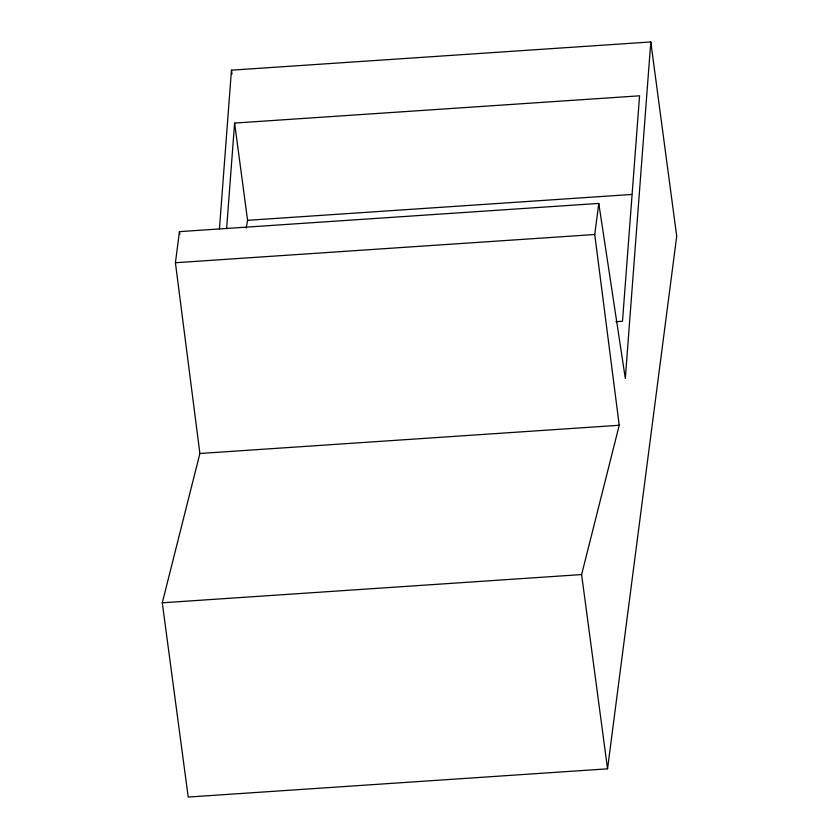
<?xml version="1.0" encoding="UTF-8"?>
<svg xmlns="http://www.w3.org/2000/svg" width="839" height="839" viewBox="0 0 839 839"><rect width="100%" height="100%" fill="white"/><g stroke="black" fill="none" stroke-linecap="round" stroke-linejoin="round"><path stroke-width="1.26" d="M219.409 229.288L231.459 70.172L650.791 41.95L676.716 236.199L607.541 768.828L188.209 797.05L162.284 602.801L199.892 453.49L175.414 262.733L179.452 231.637L598.784 203.416L625.317 378.431L650.791 41.95M226.614 228.617L234.605 123.071L639.57 95.814L622.496 321.243L615.962 321.683M607.541 768.828L581.616 574.568L619.234 425.268L594.746 234.511L598.784 203.416M246.173 228.04L247.578 220.321L234.605 123.071M247.578 220.321L631.641 194.47M175.414 262.733L594.746 234.511M199.892 453.49L619.234 425.268M162.284 602.801L581.616 574.568M179.452 231.637L179.84 234.207M231.459 70.172L231.983 74.063"/></g></svg>
